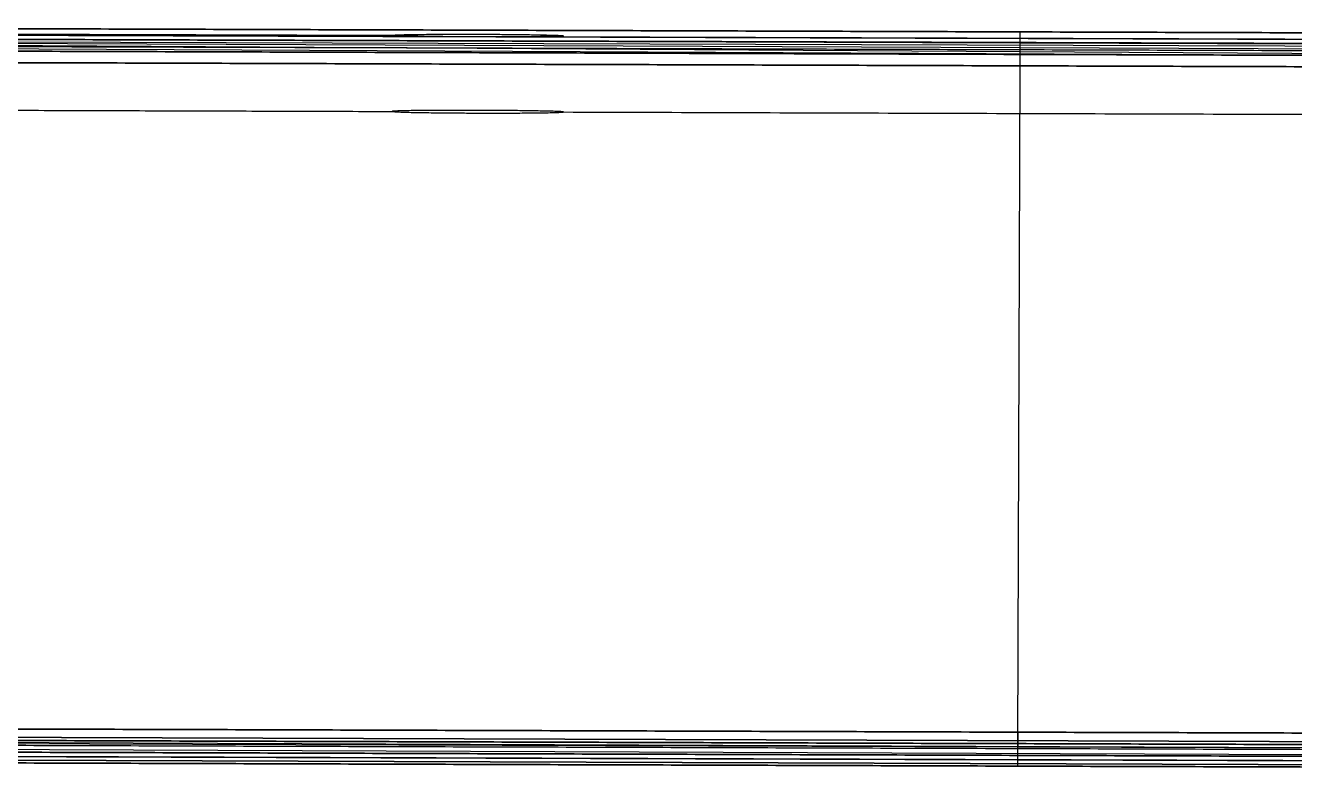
# Model space of a CAD drawing. Extents: x -208 to 220, y -49 to -19.
# Drawn here: x -190.88 to -174.2, y -28.86 to -19.05 of the extents above; entities that cross this region are included whole.
import ezdxf

# ---------------------------------------------------------------- set-up
doc = ezdxf.new("R2010")
doc.units = 0
doc.header["$MEASUREMENT"] = 0
doc.layers.add('IGES level 0', color=253, linetype='Continuous')

msp = doc.modelspace()

# ---------------------------------------------------------------- linework, layer by layer
for points in [[(-204.929, -19.191, -5.553), (-204.932, -19.05, 3.346), (-150.688, -19.221, 3.364), (-150.686, -19.361, -5.535)], [(-204.932, -19.051, 3.373), (-204.932, -19.135, 3.559), (-150.689, -19.305, 3.577), (-150.688, -19.221, 3.364)], [(-204.932, -19.135, 3.559), (-204.932, -19.222, 3.622), (-150.689, -19.392, 3.64), (-150.689, -19.305, 3.577)], [(-150.689, -19.392, 3.64), (-150.689, -19.516, 3.668), (-204.933, -19.345, 3.65), (-204.932, -19.222, 3.622)], [(-150.685, -19.559, -5.788), (-150.686, -19.453, -5.746), (-204.93, -19.294, -5.774), (-204.929, -19.226, -5.689)], [(-150.687, -19.666, -5.83), (-150.686, -19.559, -5.788), (-204.93, -19.294, -5.774), (-204.93, -19.496, -5.848)], [(-150.686, -19.453, -5.746), (-150.686, -19.374, -5.618), (-204.915, -19.191, -5.553), (-204.929, -19.226, -5.689)], [(-204.933, -19.345, 3.65), (-204.961, -28.244, 3.791), (-150.717, -28.415, 3.809), (-150.689, -19.516, 3.668)], [(-204.93, -19.496, -5.848), (-204.958, -28.395, -5.707), (-177.836, -28.48, -5.698), (-177.808, -19.581, -5.839)], [(-177.836, -28.48, -5.698), (-177.808, -19.581, -5.839), (-150.687, -19.666, -5.83), (-150.715, -28.565, -5.689)], [(-204.961, -28.351, 3.749), (-204.961, -28.244, 3.791), (-150.717, -28.415, 3.809), (-150.718, -28.53, 3.788)], [(-204.962, -28.549, 3.496), (-204.961, -28.458, 3.707), (-150.718, -28.628, 3.725), (-150.719, -28.719, 3.514)], [(-204.961, -28.413, 3.725), (-204.961, -28.351, 3.749), (-150.718, -28.53, 3.788), (-150.718, -28.628, 3.725)], [(-204.959, -28.605, -5.616), (-204.958, -28.5, -5.662), (-150.715, -28.715, -5.646), (-150.715, -28.776, -5.598)], [(-204.958, -28.437, -5.689), (-204.958, -28.395, -5.707), (-150.715, -28.565, -5.689), (-150.715, -28.613, -5.685)], [(-150.715, -28.715, -5.646), (-150.715, -28.613, -5.685), (-204.958, -28.437, -5.689), (-204.958, -28.5, -5.662)], [(-204.959, -28.69, -5.403), (-204.962, -28.549, 3.496), (-150.718, -28.719, 3.514), (-150.716, -28.86, -5.385)], [(-204.959, -28.648, -5.51), (-204.959, -28.605, -5.616), (-150.715, -28.776, -5.598), (-150.716, -28.835, -5.509)], [(-204.959, -28.69, -5.403), (-204.959, -28.648, -5.51), (-150.716, -28.835, -5.509), (-150.716, -28.86, -5.385)]]:
    msp.add_3dface(points)
at = {"layer": 'IGES level 0', "color": 253, "extrusion": (0.003139, 0.999995, 0)}
for points in [[(-150.688, -19.221, 3.364), (-177.81, -19.135, 3.355), (-204.932, -19.05, 3.346)], [(-204.932, -19.05, 3.346), (-177.81, -19.135, 3.355), (-150.688, -19.221, 3.364)], [(-204.932, -19.135, 3.559), (-177.81, -19.22, 3.568), (-150.689, -19.305, 3.577)], [(-204.931, -19.121, -1.104), (-195.493, -19.15, -1.101), (-186.056, -19.18, -1.097)], [(-183.809, -20.187, -1.081), (-167.249, -20.239, -1.075), (-150.69, -20.291, -1.07)], [(-150.717, -28.415, 3.809), (-177.839, -28.329, 3.8), (-204.961, -28.244, 3.791)], [(-204.961, -28.244, 3.791), (-177.839, -28.329, 3.8), (-150.717, -28.415, 3.809)], [(-204.961, -28.458, 3.707), (-177.84, -28.543, 3.716), (-150.718, -28.628, 3.725)], [(-204.959, -28.605, -5.616), (-177.837, -28.691, -5.607), (-150.715, -28.776, -5.598)]]:
    msp.add_open_spline(points, degree=2, dxfattribs=at)
at = {"layer": 'IGES level 0', "color": 253, "extrusion": (0.003144, 0.99987, -0.015831)}
for points, knots in [([(-184.931, -19.166, 0.028), (-187.181, -19.159, 0.027), (-187.18, -19.194, -2.223), (-184.93, -19.201, -2.222), (-182.68, -19.208, -2.221), (-182.681, -19.173, 0.029), (-184.931, -19.166, 0.028)], [3.141593, 3.141593, 3.141593, 3.141593, 6.283185, 6.283185, 6.283185, 9.424778, 9.424778, 9.424778, 9.424778]), ([(-184.934, -20.166, 0.044), (-182.684, -20.173, 0.044), (-182.683, -20.208, -2.205), (-184.933, -20.201, -2.206), (-187.183, -20.194, -2.207), (-187.184, -20.158, 0.043), (-184.934, -20.166, 0.044)], [0, 0, 0, 0, 3.141593, 3.141593, 3.141593, 6.283185, 6.283185, 6.283185, 6.283185])]:
    msp.add_rational_spline(points, [1, 0.333333333333, 0.333333333333, 1, 0.333333333333, 0.333333333333, 1], degree=3, knots=knots, dxfattribs=at)
at = {"layer": 'IGES level 0', "color": 253, "extrusion": (0.999995, -0.003139, 0.000331739)}
for points in [[(-177.81, -19.135, 3.355), (-177.81, -19.133, 3.53), (-177.811, -19.255, 3.657), (-177.811, -19.431, 3.659)], [(-177.837, -28.775, -5.394), (-177.837, -28.778, -5.569), (-177.837, -28.656, -5.696), (-177.836, -28.48, -5.698)]]:
    msp.add_rational_spline(points, [1, 0.804737854124, 0.804737854124, 1], degree=3, dxfattribs=at)
at = {"layer": 'IGES level 0', "color": 253, "extrusion": (-0.003139, -0.999995, 0)}
for points in [[(-204.929, -19.191, -5.553), (-177.808, -19.276, -5.544), (-150.686, -19.361, -5.535)], [(-150.686, -19.361, -5.535), (-177.808, -19.276, -5.544), (-204.929, -19.191, -5.553)], [(-204.929, -19.282, -5.764), (-177.808, -19.368, -5.755), (-150.686, -19.453, -5.746)], [(-204.933, -19.345, 3.65), (-177.811, -19.431, 3.659), (-150.689, -19.516, 3.668)], [(-150.689, -19.516, 3.668), (-177.811, -19.431, 3.659), (-204.933, -19.345, 3.65)], [(-150.687, -19.666, -5.83), (-177.808, -19.581, -5.839), (-204.93, -19.496, -5.848)], [(-204.93, -19.496, -5.848), (-177.808, -19.581, -5.839), (-150.687, -19.666, -5.83)], [(-204.934, -20.121, -1.088), (-195.496, -20.15, -1.085), (-186.059, -20.18, -1.082)], [(-204.958, -28.395, -5.707), (-177.836, -28.48, -5.698), (-150.715, -28.565, -5.689)], [(-150.715, -28.565, -5.689), (-177.836, -28.48, -5.698), (-204.958, -28.395, -5.707)], [(-204.962, -28.549, 3.496), (-177.84, -28.634, 3.505), (-150.718, -28.719, 3.514)], [(-150.718, -28.719, 3.514), (-177.84, -28.634, 3.505), (-204.962, -28.549, 3.496)], [(-150.716, -28.86, -5.385), (-177.837, -28.775, -5.394), (-204.959, -28.69, -5.403)], [(-204.959, -28.69, -5.403), (-177.837, -28.775, -5.394), (-150.716, -28.86, -5.385)]]:
    msp.add_open_spline(points, degree=2, dxfattribs=at)
at = {"layer": 'IGES level 0', "color": 253, "extrusion": (-0.999995, 0.003139, -0.000331739)}
for points in [[(-177.808, -19.581, -5.839), (-177.808, -19.405, -5.842), (-177.807, -19.279, -5.72), (-177.808, -19.276, -5.544)], [(-177.839, -28.329, 3.8), (-177.84, -28.505, 3.803), (-177.84, -28.631, 3.681), (-177.84, -28.634, 3.505)]]:
    msp.add_rational_spline(points, [1, 0.804737854124, 0.804737854124, 1], degree=3, dxfattribs=at)

doc.saveas('drawing.dxf')
